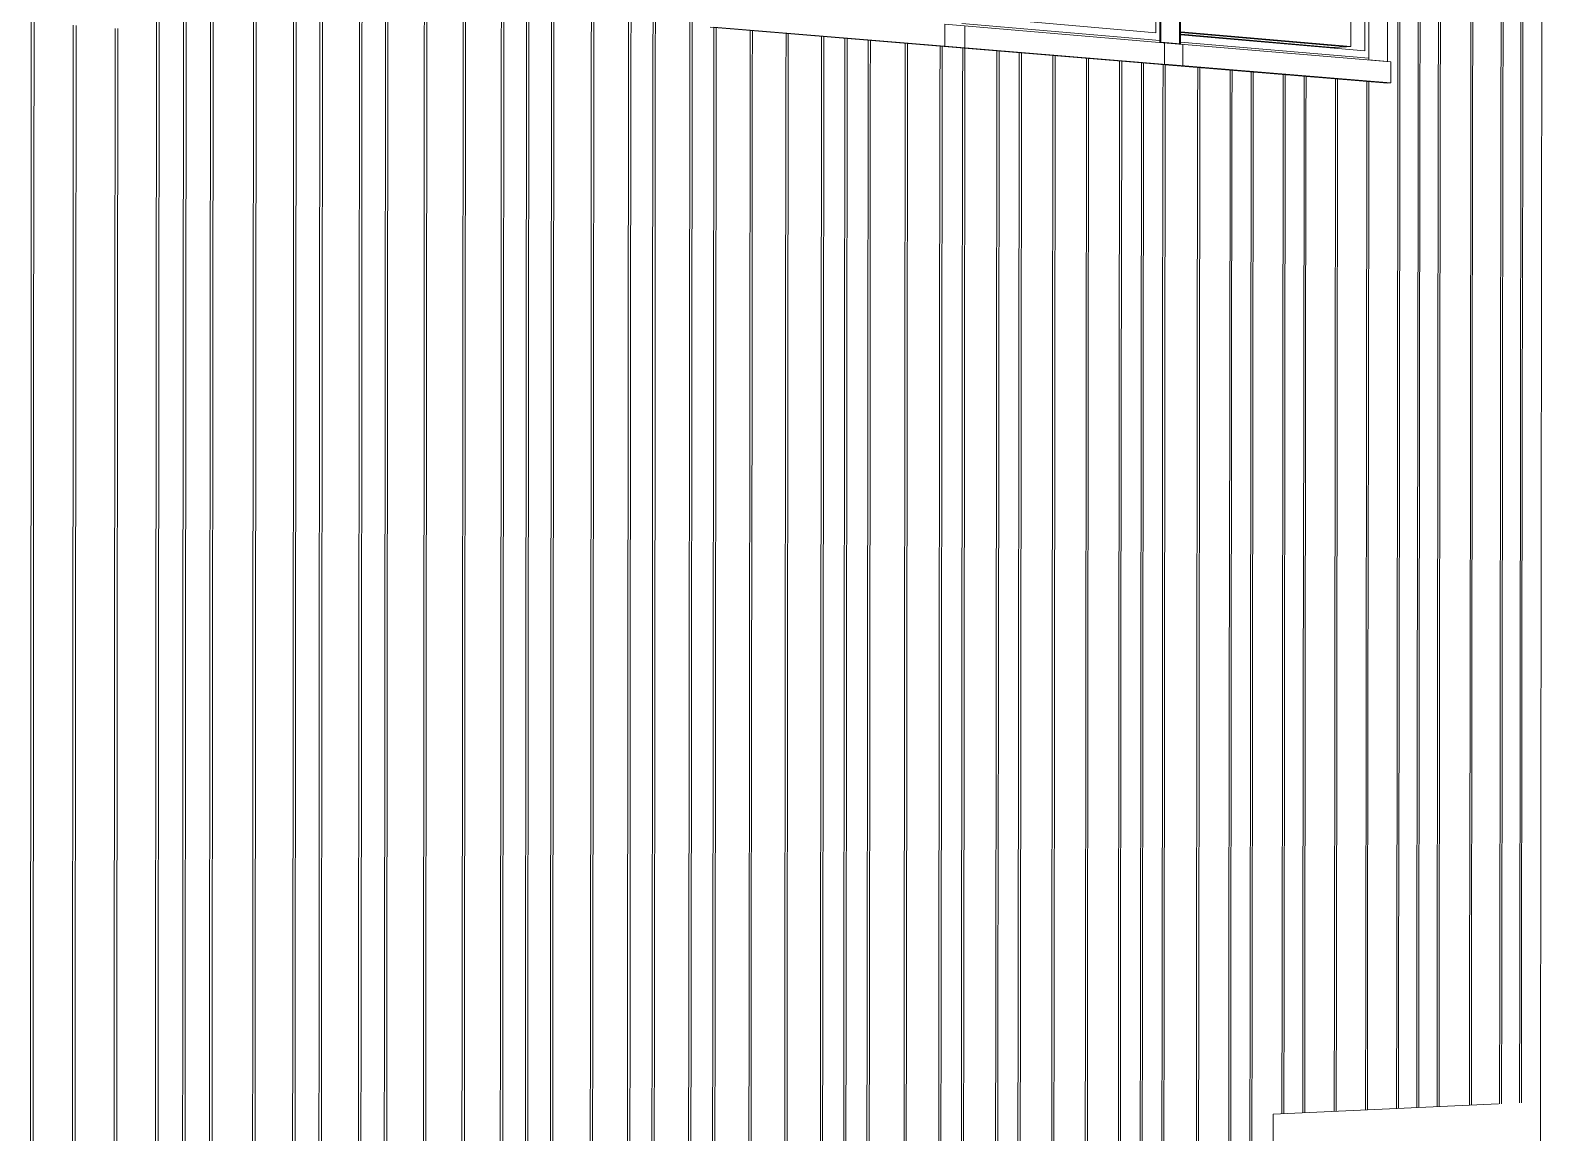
# Model space of a CAD drawing. Header units: inches. Extents: x 5690 to 5695, y -585 to 907.
# Drawn here: x 5692.073 to 5692.2043, y 126.5375 to 126.6331 of the extents above; entities that cross this region are included whole.
import ezdxf

# ---------------------------------------------------------------- set-up
doc = ezdxf.new("R2010")
doc.units = ezdxf.units.IN
doc.header["$MEASUREMENT"] = 0
for name, color, linetype, lineweight in [('A-GLAZ-2', 151, 'Continuous', 9), ('A-WALL', 113, 'Continuous', 13), ('A-WALL-PATT-1', 111, 'Continuous', 9), ('I-WALL', 2, 'Continuous', 13), ('I-WALL-1', 2, 'Continuous', 9)]:
    doc.layers.add(name, color=color, linetype=linetype, lineweight=lineweight)

# ---------------------------------------------------------------- blocks, each defined once
blk = doc.blocks.new('FP_65-3D View 1 Copy 1')
at = {"layer": 'A-WALL-PATT-1'}
for p, q in [((8147.96345, 126.63148), (8147.96348, 126.6595)), ((8147.96367, 126.63146), (8147.96369, 126.65948)), ((8147.96683, 126.63122), (8147.96686, 126.65912)), ((8147.96705, 126.6312), (8147.96708, 126.6591)), ((8147.97019, 126.63096), (8147.97021, 126.65874)), ((8147.9704, 126.63094), (8147.97043, 126.65872)), ((8147.97351, 126.6307), (8147.97354, 126.65837)), ((8147.97372, 126.63069), (8147.97375, 126.65835)), ((8147.97569, 126.63054), (8147.97572, 126.65812)), ((8147.9759, 126.63052), (8147.97593, 126.6581)), ((8147.97786, 126.63037), (8147.97788, 126.65788)), ((8147.97806, 126.63035), (8147.97809, 126.65786)), ((8147.98132, 126.6301), (8147.98135, 126.65749)), ((8147.98153, 126.63009), (8147.98156, 126.65747)), ((8147.98455, 126.62985), (8147.98458, 126.65713)), ((8147.98476, 126.62984), (8147.98479, 126.6571)), ((8147.98667, 126.62969), (8147.9867, 126.65689)), ((8147.98687, 126.62968), (8147.9869, 126.65686)), ((8147.98986, 126.62945), (8147.98988, 126.65653)), ((8147.99006, 126.62943), (8147.99009, 126.65651)), ((8148.05128, 126.62472), (8148.05131, 126.64961)), ((8148.05145, 126.6247), (8148.05148, 126.64959)), ((8148.05304, 126.62458), (8148.05307, 126.64941)), ((8148.05321, 126.62457), (8148.05324, 126.64939)), ((8148.0548, 126.62445), (8148.05483, 126.64921)), ((8148.05497, 126.62443), (8148.055, 126.64919)), ((8148.05761, 126.62423), (8148.05764, 126.6489)), ((8148.05778, 126.62422), (8148.05781, 126.64888)), ((8148.06023, 126.62403), (8148.06026, 126.6486)), ((8148.0604, 126.62402), (8148.06043, 126.64858)), ((8148.06195, 126.6239), (8148.06198, 126.64841)), ((8148.06212, 126.62388), (8148.06215, 126.64839)), ((8147.94359, 126.63301), (8147.94359, 126.63735)), ((8147.94382, 126.63299), (8147.94382, 126.63733)), ((8147.94594, 126.63283), (8147.94594, 126.63715)), ((8147.94617, 126.63281), (8147.94617, 126.63713)), ((8147.94827, 126.63265), (8147.94828, 126.63696)), ((8147.9485, 126.63263), (8147.9485, 126.63694)), ((8147.95201, 126.63236), (8147.95202, 126.63665)), ((8147.95224, 126.63234), (8147.95224, 126.63663)), ((8147.95549, 126.63209), (8147.9555, 126.63637)), ((8147.95571, 126.63207), (8147.95572, 126.63635)), ((8147.95777, 126.63192), (8147.95778, 126.63618)), ((8147.95799, 126.6319), (8147.958, 126.63616)), ((8147.9612, 126.63165), (8147.96121, 126.6359)), ((8147.96142, 126.63163), (8147.96143, 126.63588)), ((8147.93271, 126.60473), (8147.93273, 126.63384)), ((8147.93294, 126.60472), (8147.93297, 126.63382)), ((8147.93636, 126.60458), (8147.93638, 126.63356)), ((8147.93659, 126.60457), (8147.93662, 126.63354)), ((8147.93998, 126.60443), (8147.94, 126.63328)), ((8147.94021, 126.60442), (8147.94023, 126.63327)), ((8147.99194, 126.62929), (8147.99195, 126.63336)), ((8147.99214, 126.62927), (8147.99215, 126.63335)), ((8147.94357, 126.60428), (8147.94359, 126.63301)), ((8147.94359, 126.63301), (8147.94359, 126.63301)), ((8147.94379, 126.60427), (8147.94382, 126.63299)), ((8147.94382, 126.63299), (8147.94382, 126.63299)), ((8147.94592, 126.60418), (8147.94594, 126.63283)), ((8147.94594, 126.63283), (8147.94594, 126.63283)), ((8147.94614, 126.60417), (8147.94617, 126.63281)), ((8147.94617, 126.63281), (8147.94617, 126.63281)), ((8147.94825, 126.60409), (8147.94827, 126.63265)), ((8147.94827, 126.63265), (8147.94827, 126.63265)), ((8147.94847, 126.60408), (8147.9485, 126.63263)), ((8147.9485, 126.63263), (8147.9485, 126.63263)), ((8147.95199, 126.60393), (8147.95201, 126.63236)), ((8147.95201, 126.63236), (8147.95201, 126.63236)), ((8147.95221, 126.60392), (8147.95224, 126.63234)), ((8147.95224, 126.63234), (8147.95224, 126.63234)), ((8147.95547, 126.60379), (8147.95549, 126.63209)), ((8147.95549, 126.63209), (8147.95549, 126.63209)), ((8147.95569, 126.60378), (8147.95571, 126.63207)), ((8147.95571, 126.63207), (8147.95571, 126.63207)), ((8147.95775, 126.60369), (8147.95777, 126.63192)), ((8147.95777, 126.63192), (8147.95777, 126.63192)), ((8147.95797, 126.60369), (8147.95799, 126.6319)), ((8147.95799, 126.6319), (8147.95799, 126.6319)), ((8147.99509, 126.62904), (8147.99509, 126.63311)), ((8147.99528, 126.62903), (8147.99529, 126.63309)), ((8147.9982, 126.6288), (8147.99821, 126.63285)), ((8147.9984, 126.62879), (8147.9984, 126.63283)), ((8148.00129, 126.62857), (8148.0013, 126.63259)), ((8148.00149, 126.62855), (8148.00149, 126.63258)), ((8148.00332, 126.62841), (8148.00332, 126.63243)), ((8148.00351, 126.62839), (8148.00352, 126.63241)), ((8148.00533, 126.62825), (8148.00533, 126.63226)), ((8148.00552, 126.62824), (8148.00553, 126.63225)), ((8148.00856, 126.62801), (8148.00856, 126.632)), ((8148.00875, 126.62799), (8148.00875, 126.63198)), ((8147.96118, 126.60355), (8147.9612, 126.63165)), ((8147.9612, 126.63165), (8147.9612, 126.63165)), ((8147.9614, 126.60354), (8147.96142, 126.63163)), ((8147.96142, 126.63163), (8147.96142, 126.63163)), ((8147.96343, 126.60346), (8147.96345, 126.63148)), ((8147.96345, 126.63148), (8147.96345, 126.63148)), ((8147.96364, 126.60345), (8147.96367, 126.63146)), ((8147.96367, 126.63146), (8147.96367, 126.63146)), ((8147.96681, 126.60332), (8147.96683, 126.63122)), ((8147.96683, 126.63122), (8147.96683, 126.63122)), ((8147.96702, 126.60331), (8147.96705, 126.6312)), ((8147.96705, 126.6312), (8147.96705, 126.6312)), ((8147.97016, 126.60318), (8147.97019, 126.63096)), ((8147.97019, 126.63096), (8147.97019, 126.63096)), ((8147.97037, 126.60317), (8147.9704, 126.63094)), ((8147.9704, 126.63094), (8147.9704, 126.63094)), ((8147.97349, 126.60304), (8147.97351, 126.6307)), ((8147.97351, 126.6307), (8147.97351, 126.6307)), ((8147.9737, 126.60304), (8147.97372, 126.63069)), ((8147.97372, 126.63069), (8147.97372, 126.63069)), ((8148.01156, 126.62778), (8148.01157, 126.63175)), ((8148.01175, 126.62776), (8148.01176, 126.63173)), ((8148.01353, 126.62762), (8148.01354, 126.63159)), ((8148.01372, 126.62761), (8148.01373, 126.63157)), ((8148.0165, 126.6274), (8148.0165, 126.63134)), ((8148.01669, 126.62738), (8148.01669, 126.63133)), ((8148.01844, 126.62725), (8148.01844, 126.63118)), ((8148.01863, 126.62723), (8148.01863, 126.63117)), ((8148.02137, 126.62702), (8148.02137, 126.63094)), ((8148.02155, 126.62701), (8148.02156, 126.63093)), ((8148.02427, 126.6268), (8148.02427, 126.6307)), ((8148.02445, 126.62678), (8148.02446, 126.63069)), ((8147.97566, 126.60295), (8147.97569, 126.63054)), ((8147.97569, 126.63054), (8147.97569, 126.63054)), ((8147.97587, 126.60295), (8147.9759, 126.63052)), ((8147.9759, 126.63052), (8147.9759, 126.63052)), ((8147.97783, 126.60286), (8147.97786, 126.63037)), ((8147.97786, 126.63037), (8147.97786, 126.63037)), ((8147.97804, 126.60286), (8147.97806, 126.63035)), ((8147.97806, 126.63035), (8147.97806, 126.63035)), ((8147.9813, 126.60272), (8147.98132, 126.6301)), ((8147.98132, 126.6301), (8147.98132, 126.6301)), ((8147.9815, 126.60271), (8147.98153, 126.63009)), ((8147.98153, 126.63009), (8147.98153, 126.63009)), ((8147.98453, 126.60259), (8147.98455, 126.62985)), ((8147.98455, 126.62985), (8147.98455, 126.62985)), ((8147.98473, 126.60258), (8147.98476, 126.62984)), ((8147.98476, 126.62984), (8147.98476, 126.62984)), ((8147.98664, 126.6025), (8147.98667, 126.62969)), ((8147.98667, 126.62969), (8147.98667, 126.62969)), ((8147.98685, 126.60249), (8147.98687, 126.62968)), ((8147.98687, 126.62968), (8147.98687, 126.62968)), ((8147.98983, 126.60237), (8147.98986, 126.62945)), ((8147.98986, 126.62945), (8147.98986, 126.62945)), ((8147.99003, 126.60236), (8147.99006, 126.62943)), ((8147.99006, 126.62943), (8147.99006, 126.62943)), ((8147.99192, 126.60228), (8147.99194, 126.62929)), ((8147.99194, 126.62929), (8147.99194, 126.62929)), ((8147.99212, 126.60227), (8147.99214, 126.62927)), ((8147.99214, 126.62927), (8147.99214, 126.62927)), ((8148.02715, 126.62658), (8148.02715, 126.63046)), ((8148.02733, 126.62656), (8148.02734, 126.63045)), ((8148.02904, 126.62643), (8148.02904, 126.63031)), ((8148.02922, 126.62642), (8148.02922, 126.63029)), ((8148.03091, 126.62629), (8148.03092, 126.63015)), ((8148.0311, 126.62627), (8148.0311, 126.63014)), ((8148.03392, 126.62605), (8148.03393, 126.62991)), ((8148.0341, 126.62604), (8148.03411, 126.62989)), ((8148.03673, 126.62584), (8148.03673, 126.62968)), ((8148.0369, 126.62582), (8148.03691, 126.62966)), ((8148.03856, 126.6257), (8148.03857, 126.62952)), ((8148.03874, 126.62568), (8148.03875, 126.62951)), ((8148.04133, 126.62548), (8148.04134, 126.6293)), ((8148.04151, 126.62547), (8148.04151, 126.62928)), ((8147.99506, 126.60215), (8147.99509, 126.62904)), ((8147.99509, 126.62904), (8147.99509, 126.62904)), ((8147.99526, 126.60214), (8147.99528, 126.62903)), ((8147.99528, 126.62903), (8147.99528, 126.62903)), ((8147.99817, 126.60202), (8147.9982, 126.6288)), ((8147.9982, 126.6288), (8147.9982, 126.6288)), ((8147.99837, 126.60202), (8147.9984, 126.62879)), ((8147.9984, 126.62879), (8147.9984, 126.62879)), ((8148.00126, 126.6019), (8148.00129, 126.62857)), ((8148.00129, 126.62857), (8148.00129, 126.62857)), ((8148.00146, 126.60189), (8148.00149, 126.62855)), ((8148.00149, 126.62855), (8148.00149, 126.62855)), ((8148.00329, 126.60181), (8148.00332, 126.62841)), ((8148.00332, 126.62841), (8148.00332, 126.62841)), ((8148.00348, 126.6018), (8148.00351, 126.62839)), ((8148.00351, 126.62839), (8148.00351, 126.62839)), ((8148.0053, 126.60173), (8148.00533, 126.62825)), ((8148.00533, 126.62825), (8148.00533, 126.62825)), ((8148.0055, 126.60172), (8148.00552, 126.62824)), ((8148.00552, 126.62824), (8148.00552, 126.62824)), ((8148.00853, 126.6016), (8148.00856, 126.62801)), ((8148.00856, 126.62801), (8148.00856, 126.62801)), ((8148.00872, 126.60159), (8148.00875, 126.62799)), ((8148.00875, 126.62799), (8148.00875, 126.62799)), ((8148.04315, 126.62534), (8148.04315, 126.62915)), ((8148.04332, 126.62533), (8148.04333, 126.62913)), ((8148.04588, 126.62513), (8148.04588, 126.62892)), ((8148.04605, 126.62512), (8148.04606, 126.62891)), ((8148.04859, 126.62492), (8148.04859, 126.6287)), ((8148.04876, 126.62491), (8148.04877, 126.62868)), ((8148.01153, 126.60147), (8148.01156, 126.62778)), ((8148.01156, 126.62778), (8148.01156, 126.62778)), ((8148.01172, 126.60146), (8148.01175, 126.62776)), ((8148.01175, 126.62776), (8148.01175, 126.62776)), ((8148.0135, 126.60139), (8148.01353, 126.62762)), ((8148.01353, 126.62762), (8148.01353, 126.62762)), ((8148.01369, 126.60138), (8148.01372, 126.62761)), ((8148.01372, 126.62761), (8148.01372, 126.62761)), ((8148.01647, 126.60127), (8148.0165, 126.6274)), ((8148.0165, 126.6274), (8148.0165, 126.6274)), ((8148.01666, 126.60126), (8148.01669, 126.62738)), ((8148.01669, 126.62738), (8148.01669, 126.62738)), ((8148.01841, 126.60119), (8148.01844, 126.62725)), ((8148.01844, 126.62725), (8148.01844, 126.62725)), ((8148.0186, 126.60118), (8148.01863, 126.62723)), ((8148.01863, 126.62723), (8148.01863, 126.62723)), ((8148.02134, 126.60107), (8148.02137, 126.62702)), ((8148.02137, 126.62702), (8148.02137, 126.62702)), ((8148.02152, 126.60106), (8148.02155, 126.62701)), ((8148.02155, 126.62701), (8148.02155, 126.62701)), ((8148.02424, 126.60095), (8148.02427, 126.6268)), ((8148.02427, 126.6268), (8148.02427, 126.6268)), ((8148.02443, 126.60094), (8148.02445, 126.62678)), ((8148.02445, 126.62678), (8148.02445, 126.62678)), ((8148.02712, 126.60083), (8148.02715, 126.62658)), ((8148.02715, 126.62658), (8148.02715, 126.62658)), ((8148.0273, 126.60082), (8148.02733, 126.62656)), ((8148.02733, 126.62656), (8148.02733, 126.62656)), ((8148.02901, 126.60075), (8148.02904, 126.62643)), ((8148.02904, 126.62643), (8148.02904, 126.62643)), ((8148.02919, 126.60074), (8148.02922, 126.62642)), ((8148.02922, 126.62642), (8148.02922, 126.62642)), ((8148.03088, 126.60067), (8148.03091, 126.62629)), ((8148.03091, 126.62629), (8148.03091, 126.62629)), ((8148.03107, 126.60067), (8148.0311, 126.62627)), ((8148.0311, 126.62627), (8148.0311, 126.62627)), ((8148.03389, 126.60055), (8148.03392, 126.62605)), ((8148.03392, 126.62605), (8148.03392, 126.62605)), ((8148.03407, 126.60054), (8148.0341, 126.62604)), ((8148.0341, 126.62604), (8148.0341, 126.62604)), ((8148.0367, 126.60043), (8148.03673, 126.62584)), ((8148.03673, 126.62584), (8148.03673, 126.62584)), ((8148.03687, 126.60043), (8148.0369, 126.62582)), ((8148.0369, 126.62582), (8148.0369, 126.62582)), ((8148.03853, 126.60036), (8148.03856, 126.6257)), ((8148.03856, 126.6257), (8148.03856, 126.6257)), ((8148.03871, 126.60035), (8148.03874, 126.62568)), ((8148.03874, 126.62568), (8148.03874, 126.62568)), ((8148.0413, 126.60024), (8148.04133, 126.62548)), ((8148.04133, 126.62548), (8148.04133, 126.62548)), ((8148.04148, 126.60024), (8148.04151, 126.62547)), ((8148.04151, 126.62547), (8148.04151, 126.62547)), ((8148.04312, 126.60017), (8148.04315, 126.62534)), ((8148.04315, 126.62534), (8148.04315, 126.62534)), ((8148.04329, 126.60016), (8148.04332, 126.62533)), ((8148.04332, 126.62533), (8148.04332, 126.62533)), ((8148.04585, 126.60005), (8148.04588, 126.62513)), ((8148.04588, 126.62513), (8148.04588, 126.62513)), ((8148.04602, 126.60005), (8148.04605, 126.62512)), ((8148.04605, 126.62512), (8148.04605, 126.62512)), ((8148.04856, 126.59994), (8148.04859, 126.62492)), ((8148.04859, 126.62492), (8148.04859, 126.62492)), ((8148.04873, 126.59994), (8148.04876, 126.62491)), ((8148.04876, 126.62491), (8148.04876, 126.62491)), ((8148.05125, 126.59983), (8148.05128, 126.62472)), ((8148.05128, 126.62472), (8148.05128, 126.62472)), ((8148.05142, 126.59982), (8148.05145, 126.6247)), ((8148.05145, 126.6247), (8148.05145, 126.6247)), ((8148.05301, 126.59976), (8148.05304, 126.62458)), ((8148.05304, 126.62458), (8148.05304, 126.62458)), ((8148.05318, 126.59975), (8148.05321, 126.62457)), ((8148.05321, 126.62457), (8148.05321, 126.62457)), ((8148.05477, 126.59969), (8148.0548, 126.62445)), ((8148.0548, 126.62445), (8148.0548, 126.62445)), ((8148.05494, 126.59968), (8148.05497, 126.62443)), ((8148.05497, 126.62443), (8148.05497, 126.62443)), ((8148.05758, 126.59957), (8148.05761, 126.62423)), ((8148.05761, 126.62423), (8148.05761, 126.62423)), ((8148.05775, 126.59956), (8148.05778, 126.62422)), ((8148.05778, 126.62422), (8148.05778, 126.62422)), ((8148.0602, 126.59946), (8148.06023, 126.62403)), ((8148.06023, 126.62403), (8148.06023, 126.62403)), ((8148.06037, 126.59945), (8148.0604, 126.62402)), ((8148.0604, 126.62402), (8148.0604, 126.62402)), ((8148.06192, 126.59939), (8148.06195, 126.6239)), ((8148.06195, 126.6239), (8148.06195, 126.6239)), ((8148.06208, 126.59938), (8148.06212, 126.62388)), ((8148.06212, 126.62388), (8148.06212, 126.62388)), ((8147.93269, 126.57562), (8147.93271, 126.60473)), ((8147.93271, 126.60473), (8147.93271, 126.60473)), ((8147.93292, 126.57562), (8147.93294, 126.60472)), ((8147.93294, 126.60472), (8147.93294, 126.60472)), ((8147.93634, 126.5756), (8147.93636, 126.60458)), ((8147.93636, 126.60458), (8147.93636, 126.60458)), ((8147.93657, 126.5756), (8147.93659, 126.60457)), ((8147.93659, 126.60457), (8147.93659, 126.60457)), ((8147.93996, 126.57558), (8147.93998, 126.60443)), ((8147.93998, 126.60443), (8147.93998, 126.60443)), ((8147.94019, 126.57558), (8147.94021, 126.60442)), ((8147.94021, 126.60442), (8147.94021, 126.60442)), ((8147.94354, 126.57556), (8147.94357, 126.60428)), ((8147.94357, 126.60428), (8147.94357, 126.60428)), ((8147.94377, 126.57556), (8147.94379, 126.60427)), ((8147.94379, 126.60427), (8147.94379, 126.60427)), ((8147.94589, 126.57555), (8147.94592, 126.60418)), ((8147.94592, 126.60418), (8147.94592, 126.60418)), ((8147.94612, 126.57555), (8147.94614, 126.60417)), ((8147.94614, 126.60417), (8147.94614, 126.60417)), ((8147.94823, 126.57553), (8147.94825, 126.60409)), ((8147.94825, 126.60409), (8147.94825, 126.60409)), ((8147.94845, 126.57553), (8147.94847, 126.60408)), ((8147.94847, 126.60408), (8147.94847, 126.60408)), ((8147.95196, 126.57551), (8147.95199, 126.60393)), ((8147.95199, 126.60393), (8147.95199, 126.60393)), ((8147.95219, 126.57551), (8147.95221, 126.60392)), ((8147.95221, 126.60392), (8147.95221, 126.60392)), ((8147.95544, 126.57549), (8147.95547, 126.60379)), ((8147.95547, 126.60379), (8147.95547, 126.60379)), ((8147.95566, 126.57549), (8147.95569, 126.60378)), ((8147.95569, 126.60378), (8147.95569, 126.60378)), ((8147.95772, 126.57548), (8147.95775, 126.60369)), ((8147.95775, 126.60369), (8147.95775, 126.60369)), ((8147.95794, 126.57548), (8147.95797, 126.60369)), ((8147.95797, 126.60369), (8147.95797, 126.60369)), ((8147.96115, 126.57546), (8147.96118, 126.60355)), ((8147.96118, 126.60355), (8147.96118, 126.60355)), ((8147.96137, 126.57546), (8147.9614, 126.60354)), ((8147.9614, 126.60354), (8147.9614, 126.60354)), ((8147.9634, 126.57545), (8147.96343, 126.60346)), ((8147.96343, 126.60346), (8147.96343, 126.60346)), ((8147.96362, 126.57545), (8147.96364, 126.60345)), ((8147.96364, 126.60345), (8147.96364, 126.60345)), ((8147.96678, 126.57543), (8147.96681, 126.60332)), ((8147.96681, 126.60332), (8147.96681, 126.60332)), ((8147.967, 126.57543), (8147.96702, 126.60331)), ((8147.96702, 126.60331), (8147.96702, 126.60331)), ((8147.97014, 126.57541), (8147.97016, 126.60318)), ((8147.97016, 126.60318), (8147.97016, 126.60318)), ((8147.97035, 126.57541), (8147.97037, 126.60317)), ((8147.97037, 126.60317), (8147.97037, 126.60317)), ((8147.97346, 126.57539), (8147.97349, 126.60304)), ((8147.97349, 126.60304), (8147.97349, 126.60304)), ((8147.97367, 126.57539), (8147.9737, 126.60304)), ((8147.9737, 126.60304), (8147.9737, 126.60304)), ((8147.97564, 126.57538), (8147.97566, 126.60295)), ((8147.97566, 126.60295), (8147.97566, 126.60295)), ((8147.97585, 126.57538), (8147.97587, 126.60295)), ((8147.97587, 126.60295), (8147.97587, 126.60295)), ((8147.9778, 126.57537), (8147.97783, 126.60286)), ((8147.97783, 126.60286), (8147.97783, 126.60286)), ((8147.97801, 126.57536), (8147.97804, 126.60286)), ((8147.97804, 126.60286), (8147.97804, 126.60286)), ((8147.98127, 126.57535), (8147.9813, 126.60272)), ((8147.9813, 126.60272), (8147.9813, 126.60272)), ((8147.98148, 126.57534), (8147.9815, 126.60271)), ((8147.9815, 126.60271), (8147.9815, 126.60271)), ((8147.9845, 126.57533), (8147.98453, 126.60259)), ((8147.98453, 126.60259), (8147.98453, 126.60259)), ((8147.9847, 126.57533), (8147.98473, 126.60258)), ((8147.98473, 126.60258), (8147.98473, 126.60258)), ((8147.98662, 126.57532), (8147.98664, 126.6025)), ((8147.98664, 126.6025), (8147.98664, 126.6025)), ((8147.98682, 126.57531), (8147.98685, 126.60249)), ((8147.98685, 126.60249), (8147.98685, 126.60249)), ((8147.9898, 126.5753), (8147.98983, 126.60237)), ((8147.98983, 126.60237), (8147.98983, 126.60237)), ((8147.99, 126.5753), (8147.99003, 126.60236)), ((8147.99003, 126.60236), (8147.99003, 126.60236)), ((8147.99189, 126.57529), (8147.99192, 126.60228)), ((8147.99192, 126.60228), (8147.99192, 126.60228)), ((8147.99209, 126.57528), (8147.99212, 126.60227)), ((8147.99212, 126.60227), (8147.99212, 126.60227)), ((8147.99503, 126.57527), (8147.99506, 126.60215)), ((8147.99506, 126.60215), (8147.99506, 126.60215)), ((8147.99523, 126.57527), (8147.99526, 126.60214)), ((8147.99526, 126.60214), (8147.99526, 126.60214)), ((8147.99815, 126.57525), (8147.99817, 126.60202)), ((8147.99817, 126.60202), (8147.99817, 126.60202)), ((8147.99834, 126.57525), (8147.99837, 126.60202)), ((8147.99837, 126.60202), (8147.99837, 126.60202)), ((8148.00124, 126.57523), (8148.00126, 126.6019)), ((8148.00126, 126.6019), (8148.00126, 126.6019)), ((8148.00143, 126.57523), (8148.00146, 126.60189)), ((8148.00146, 126.60189), (8148.00146, 126.60189)), ((8148.00326, 126.57522), (8148.00329, 126.60181)), ((8148.00329, 126.60181), (8148.00329, 126.60181)), ((8148.00346, 126.57522), (8148.00348, 126.6018)), ((8148.00348, 126.6018), (8148.00348, 126.6018)), ((8148.00527, 126.57521), (8148.0053, 126.60173)), ((8148.0053, 126.60173), (8148.0053, 126.60173)), ((8148.00547, 126.57521), (8148.0055, 126.60172)), ((8148.0055, 126.60172), (8148.0055, 126.60172)), ((8148.0085, 126.57519), (8148.00853, 126.6016)), ((8148.00853, 126.6016), (8148.00853, 126.6016)), ((8148.00869, 126.57519), (8148.00872, 126.60159)), ((8148.00872, 126.60159), (8148.00872, 126.60159)), ((8148.0115, 126.57517), (8148.01153, 126.60147)), ((8148.01153, 126.60147), (8148.01153, 126.60147)), ((8148.01169, 126.57517), (8148.01172, 126.60146)), ((8148.01172, 126.60146), (8148.01172, 126.60146)), ((8148.01347, 126.57516), (8148.0135, 126.60139)), ((8148.0135, 126.60139), (8148.0135, 126.60139)), ((8148.01366, 126.57516), (8148.01369, 126.60138)), ((8148.01369, 126.60138), (8148.01369, 126.60138)), ((8148.01644, 126.57515), (8148.01647, 126.60127)), ((8148.01647, 126.60127), (8148.01647, 126.60127)), ((8148.01663, 126.57515), (8148.01666, 126.60126)), ((8148.01666, 126.60126), (8148.01666, 126.60126)), ((8148.01838, 126.57514), (8148.01841, 126.60119)), ((8148.01841, 126.60119), (8148.01841, 126.60119)), ((8148.01857, 126.57513), (8148.0186, 126.60118)), ((8148.0186, 126.60118), (8148.0186, 126.60118)), ((8148.02131, 126.57512), (8148.02134, 126.60107)), ((8148.02134, 126.60107), (8148.02134, 126.60107)), ((8148.02149, 126.57512), (8148.02152, 126.60106)), ((8148.02152, 126.60106), (8148.02152, 126.60106)), ((8148.02421, 126.5751), (8148.02424, 126.60095)), ((8148.02424, 126.60095), (8148.02424, 126.60095)), ((8148.0244, 126.5751), (8148.02443, 126.60094)), ((8148.02443, 126.60094), (8148.02443, 126.60094)), ((8148.02709, 126.57509), (8148.02712, 126.60083)), ((8148.02712, 126.60083), (8148.02712, 126.60083)), ((8148.02727, 126.57509), (8148.0273, 126.60082)), ((8148.0273, 126.60082), (8148.0273, 126.60082)), ((8148.02898, 126.57508), (8148.02901, 126.60075)), ((8148.02901, 126.60075), (8148.02901, 126.60075)), ((8148.02916, 126.57507), (8148.02919, 126.60074)), ((8148.02919, 126.60074), (8148.02919, 126.60074)), ((8148.03086, 126.57506), (8148.03088, 126.60067)), ((8148.03088, 126.60067), (8148.03088, 126.60067)), ((8148.03104, 126.57506), (8148.03107, 126.60067)), ((8148.03107, 126.60067), (8148.03107, 126.60067)), ((8148.03386, 126.57505), (8148.03389, 126.60055)), ((8148.03389, 126.60055), (8148.03389, 126.60055)), ((8148.03404, 126.57505), (8148.03407, 126.60054)), ((8148.03407, 126.60054), (8148.03407, 126.60054)), ((8148.03667, 126.57503), (8148.0367, 126.60043)), ((8148.0367, 126.60043), (8148.0367, 126.60043)), ((8148.03684, 126.57503), (8148.03687, 126.60043)), ((8148.03687, 126.60043), (8148.03687, 126.60043)), ((8148.0385, 126.57502), (8148.03853, 126.60036)), ((8148.03853, 126.60036), (8148.03853, 126.60036)), ((8148.03868, 126.57502), (8148.03871, 126.60035)), ((8148.03871, 126.60035), (8148.03871, 126.60035)), ((8148.04127, 126.57501), (8148.0413, 126.60024)), ((8148.0413, 126.60024), (8148.0413, 126.60024)), ((8148.04145, 126.575), (8148.04148, 126.60024)), ((8148.04148, 126.60024), (8148.04148, 126.60024)), ((8148.04308, 126.575), (8148.04312, 126.60017)), ((8148.04312, 126.60017), (8148.04312, 126.60017)), ((8148.04326, 126.57499), (8148.04329, 126.60016)), ((8148.04329, 126.60016), (8148.04329, 126.60016)), ((8148.04582, 126.57498), (8148.04585, 126.60005)), ((8148.04585, 126.60005), (8148.04585, 126.60005)), ((8148.04599, 126.57498), (8148.04602, 126.60005)), ((8148.04602, 126.60005), (8148.04602, 126.60005)), ((8148.04853, 126.57496), (8148.04856, 126.59994)), ((8148.04856, 126.59994), (8148.04856, 126.59994)), ((8148.0487, 126.57496), (8148.04873, 126.59994)), ((8148.04873, 126.59994), (8148.04873, 126.59994)), ((8148.05122, 126.57495), (8148.05125, 126.59983)), ((8148.05125, 126.59983), (8148.05125, 126.59983)), ((8148.05139, 126.57495), (8148.05142, 126.59982)), ((8148.05142, 126.59982), (8148.05142, 126.59982)), ((8148.05298, 126.57494), (8148.05301, 126.59976)), ((8148.05301, 126.59976), (8148.05301, 126.59976)), ((8148.05315, 126.57494), (8148.05318, 126.59975)), ((8148.05318, 126.59975), (8148.05318, 126.59975)), ((8148.05474, 126.57493), (8148.05477, 126.59969)), ((8148.05477, 126.59969), (8148.05477, 126.59969)), ((8148.05491, 126.57493), (8148.05494, 126.59968)), ((8148.05494, 126.59968), (8148.05494, 126.59968)), ((8148.05755, 126.57491), (8148.05758, 126.59957)), ((8148.05758, 126.59957), (8148.05758, 126.59957)), ((8148.05771, 126.57491), (8148.05775, 126.59956)), ((8148.05775, 126.59956), (8148.05775, 126.59956)), ((8148.06017, 126.5749), (8148.0602, 126.59946)), ((8148.0602, 126.59946), (8148.0602, 126.59946)), ((8148.06034, 126.5749), (8148.06037, 126.59945)), ((8148.06037, 126.59945), (8148.06037, 126.59945)), ((8148.06189, 126.57489), (8148.06192, 126.59939)), ((8148.06192, 126.59939), (8148.06192, 126.59939)), ((8148.06205, 126.57489), (8148.06208, 126.59938)), ((8148.06208, 126.59938), (8148.06208, 126.59938)), ((8147.93266, 126.54652), (8147.93269, 126.57562)), ((8147.93269, 126.57562), (8147.93269, 126.57562)), ((8147.9329, 126.54653), (8147.93292, 126.57562)), ((8147.93292, 126.57562), (8147.93292, 126.57562)), ((8147.93631, 126.54663), (8147.93634, 126.5756)), ((8147.93634, 126.5756), (8147.93634, 126.5756)), ((8147.93655, 126.54664), (8147.93657, 126.5756)), ((8147.93657, 126.5756), (8147.93657, 126.5756)), ((8147.93993, 126.54674), (8147.93996, 126.57558)), ((8147.93996, 126.57558), (8147.93996, 126.57558)), ((8147.94016, 126.54674), (8147.94019, 126.57558)), ((8147.94019, 126.57558), (8147.94019, 126.57558)), ((8147.94352, 126.54685), (8147.94354, 126.57556)), ((8147.94354, 126.57556), (8147.94354, 126.57556)), ((8147.94375, 126.54685), (8147.94377, 126.57556)), ((8147.94377, 126.57556), (8147.94377, 126.57556)), ((8147.94587, 126.54692), (8147.94589, 126.57555)), ((8147.94589, 126.57555), (8147.94589, 126.57555)), ((8147.94609, 126.54692), (8147.94612, 126.57555)), ((8147.94612, 126.57555), (8147.94612, 126.57555)), ((8147.9482, 126.54699), (8147.94823, 126.57553)), ((8147.94823, 126.57553), (8147.94823, 126.57553)), ((8147.94843, 126.54699), (8147.94845, 126.57553)), ((8147.94845, 126.57553), (8147.94845, 126.57553)), ((8147.95194, 126.5471), (8147.95196, 126.57551)), ((8147.95196, 126.57551), (8147.95196, 126.57551)), ((8147.95216, 126.5471), (8147.95219, 126.57551)), ((8147.95219, 126.57551), (8147.95219, 126.57551)), ((8147.95542, 126.5472), (8147.95544, 126.57549)), ((8147.95544, 126.57549), (8147.95544, 126.57549)), ((8147.95564, 126.54721), (8147.95566, 126.57549)), ((8147.95566, 126.57549), (8147.95566, 126.57549)), ((8147.9577, 126.54727), (8147.95772, 126.57548)), ((8147.95772, 126.57548), (8147.95772, 126.57548)), ((8147.95792, 126.54728), (8147.95794, 126.57548)), ((8147.95794, 126.57548), (8147.95794, 126.57548)), ((8147.96113, 126.54737), (8147.96115, 126.57546)), ((8147.96115, 126.57546), (8147.96115, 126.57546)), ((8147.96135, 126.54738), (8147.96137, 126.57546)), ((8147.96137, 126.57546), (8147.96137, 126.57546)), ((8147.96337, 126.54744), (8147.9634, 126.57545)), ((8147.9634, 126.57545), (8147.9634, 126.57545)), ((8147.96359, 126.54745), (8147.96362, 126.57545)), ((8147.96362, 126.57545), (8147.96362, 126.57545)), ((8147.96676, 126.54754), (8147.96678, 126.57543)), ((8147.96678, 126.57543), (8147.96678, 126.57543)), ((8147.96697, 126.54755), (8147.967, 126.57543)), ((8147.967, 126.57543), (8147.967, 126.57543)), ((8147.97011, 126.54764), (8147.97014, 126.57541)), ((8147.97014, 126.57541), (8147.97014, 126.57541)), ((8147.97032, 126.54765), (8147.97035, 126.57541)), ((8147.97035, 126.57541), (8147.97035, 126.57541)), ((8147.97343, 126.54774), (8147.97346, 126.57539)), ((8147.97346, 126.57539), (8147.97346, 126.57539)), ((8147.97364, 126.54775), (8147.97367, 126.57539)), ((8147.97367, 126.57539), (8147.97367, 126.57539)), ((8147.97561, 126.54781), (8147.97564, 126.57538)), ((8147.97564, 126.57538), (8147.97564, 126.57538)), ((8147.97582, 126.54781), (8147.97585, 126.57538)), ((8147.97585, 126.57538), (8147.97585, 126.57538)), ((8147.97778, 126.54787), (8147.9778, 126.57537)), ((8147.9778, 126.57537), (8147.9778, 126.57537)), ((8147.97798, 126.54788), (8147.97801, 126.57536)), ((8147.97801, 126.57536), (8147.97801, 126.57536)), ((8147.98124, 126.54798), (8147.98127, 126.57535)), ((8147.98127, 126.57535), (8147.98127, 126.57535)), ((8147.98145, 126.54798), (8147.98148, 126.57534)), ((8147.98148, 126.57534), (8147.98148, 126.57534)), ((8147.98447, 126.54807), (8147.9845, 126.57533)), ((8147.9845, 126.57533), (8147.9845, 126.57533)), ((8147.98468, 126.54808), (8147.9847, 126.57533)), ((8147.9847, 126.57533), (8147.9847, 126.57533)), ((8147.98659, 126.54814), (8147.98662, 126.57532)), ((8147.98662, 126.57532), (8147.98662, 126.57532)), ((8147.98679, 126.54814), (8147.98682, 126.57531)), ((8147.98682, 126.57531), (8147.98682, 126.57531)), ((8147.98977, 126.54823), (8147.9898, 126.5753)), ((8147.9898, 126.5753), (8147.9898, 126.5753)), ((8147.98998, 126.54824), (8147.99, 126.5753)), ((8147.99, 126.5753), (8147.99, 126.5753)), ((8147.99186, 126.54829), (8147.99189, 126.57529)), ((8147.99189, 126.57529), (8147.99189, 126.57529)), ((8147.99206, 126.5483), (8147.99209, 126.57528)), ((8147.99209, 126.57528), (8147.99209, 126.57528)), ((8147.995, 126.54839), (8147.99503, 126.57527)), ((8147.99503, 126.57527), (8147.99503, 126.57527)), ((8147.9952, 126.54839), (8147.99523, 126.57527)), ((8147.99523, 126.57527), (8147.99523, 126.57527)), ((8147.99812, 126.54848), (8147.99815, 126.57525)), ((8147.99815, 126.57525), (8147.99815, 126.57525)), ((8147.99832, 126.54849), (8147.99834, 126.57525)), ((8147.99834, 126.57525), (8147.99834, 126.57525)), ((8148.00121, 126.54857), (8148.00124, 126.57523)), ((8148.00124, 126.57523), (8148.00124, 126.57523)), ((8148.0014, 126.54858), (8148.00143, 126.57523)), ((8148.00143, 126.57523), (8148.00143, 126.57523)), ((8148.00323, 126.54863), (8148.00326, 126.57522)), ((8148.00326, 126.57522), (8148.00326, 126.57522)), ((8148.00343, 126.54864), (8148.00346, 126.57522)), ((8148.00346, 126.57522), (8148.00346, 126.57522)), ((8148.00524, 126.5487), (8148.00527, 126.57521)), ((8148.00527, 126.57521), (8148.00527, 126.57521)), ((8148.00544, 126.5487), (8148.00547, 126.57521)), ((8148.00547, 126.57521), (8148.00547, 126.57521)), ((8148.00847, 126.54879), (8148.0085, 126.57519)), ((8148.0085, 126.57519), (8148.0085, 126.57519)), ((8148.00866, 126.5488), (8148.00869, 126.57519)), ((8148.00869, 126.57519), (8148.00869, 126.57519)), ((8148.01148, 126.54888), (8148.0115, 126.57517)), ((8148.0115, 126.57517), (8148.0115, 126.57517)), ((8148.01167, 126.54889), (8148.01169, 126.57517)), ((8148.01169, 126.57517), (8148.01169, 126.57517)), ((8148.01344, 126.54894), (8148.01347, 126.57516)), ((8148.01347, 126.57516), (8148.01347, 126.57516)), ((8148.01363, 126.54895), (8148.01366, 126.57516)), ((8148.01366, 126.57516), (8148.01366, 126.57516)), ((8148.01641, 126.54903), (8148.01644, 126.57515)), ((8148.01644, 126.57515), (8148.01644, 126.57515)), ((8148.0166, 126.54904), (8148.01663, 126.57515)), ((8148.01663, 126.57515), (8148.01663, 126.57515)), ((8148.01835, 126.54909), (8148.01838, 126.57514)), ((8148.01838, 126.57514), (8148.01838, 126.57514)), ((8148.01854, 126.54909), (8148.01857, 126.57513)), ((8148.01857, 126.57513), (8148.01857, 126.57513)), ((8148.02128, 126.54918), (8148.02131, 126.57512)), ((8148.02131, 126.57512), (8148.02131, 126.57512)), ((8148.02146, 126.54918), (8148.02149, 126.57512)), ((8148.02149, 126.57512), (8148.02149, 126.57512)), ((8148.02418, 126.54926), (8148.02421, 126.5751)), ((8148.02421, 126.5751), (8148.02421, 126.5751)), ((8148.02437, 126.54927), (8148.0244, 126.5751)), ((8148.0244, 126.5751), (8148.0244, 126.5751)), ((8148.02706, 126.54935), (8148.02709, 126.57509)), ((8148.02709, 126.57509), (8148.02709, 126.57509)), ((8148.02724, 126.54935), (8148.02727, 126.57509)), ((8148.02727, 126.57509), (8148.02727, 126.57509)), ((8148.02895, 126.54941), (8148.02898, 126.57508)), ((8148.02898, 126.57508), (8148.02898, 126.57508)), ((8148.02913, 126.54941), (8148.02916, 126.57507)), ((8148.02916, 126.57507), (8148.02916, 126.57507)), ((8148.03083, 126.54946), (8148.03086, 126.57506)), ((8148.03086, 126.57506), (8148.03086, 126.57506)), ((8148.03101, 126.54947), (8148.03104, 126.57506)), ((8148.03104, 126.57506), (8148.03104, 126.57506)), ((8148.03383, 126.54955), (8148.03386, 126.57505)), ((8148.03386, 126.57505), (8148.03386, 126.57505)), ((8148.03401, 126.54956), (8148.03404, 126.57505)), ((8148.03404, 126.57505), (8148.03404, 126.57505)), ((8148.03664, 126.54964), (8148.03667, 126.57503)), ((8148.03667, 126.57503), (8148.03667, 126.57503)), ((8148.03681, 126.54964), (8148.03684, 126.57503)), ((8148.03684, 126.57503), (8148.03684, 126.57503)), ((8148.03847, 126.54969), (8148.0385, 126.57502)), ((8148.0385, 126.57502), (8148.0385, 126.57502)), ((8148.03865, 126.5497), (8148.03868, 126.57502)), ((8148.03868, 126.57502), (8148.03868, 126.57502)), ((8148.04124, 126.54977), (8148.04127, 126.57501)), ((8148.04127, 126.57501), (8148.04127, 126.57501)), ((8148.04142, 126.54978), (8148.04145, 126.575)), ((8148.04145, 126.575), (8148.04145, 126.575)), ((8148.04305, 126.54983), (8148.04308, 126.575)), ((8148.04308, 126.575), (8148.04308, 126.575)), ((8148.04323, 126.54983), (8148.04326, 126.57499)), ((8148.04326, 126.57499), (8148.04326, 126.57499)), ((8148.04579, 126.54991), (8148.04582, 126.57498)), ((8148.04582, 126.57498), (8148.04582, 126.57498)), ((8148.04596, 126.54992), (8148.04599, 126.57498)), ((8148.04599, 126.57498), (8148.04599, 126.57498)), ((8148.0485, 126.54999), (8148.04853, 126.57496)), ((8148.04853, 126.57496), (8148.04853, 126.57496)), ((8148.04867, 126.55), (8148.0487, 126.57496)), ((8148.0487, 126.57496), (8148.0487, 126.57496)), ((8148.05119, 126.55007), (8148.05122, 126.57495)), ((8148.05122, 126.57495), (8148.05122, 126.57495)), ((8148.05136, 126.55008), (8148.05139, 126.57495)), ((8148.05139, 126.57495), (8148.05139, 126.57495)), ((8148.05295, 126.55012), (8148.05298, 126.57494)), ((8148.05298, 126.57494), (8148.05298, 126.57494)), ((8148.05312, 126.55013), (8148.05315, 126.57494)), ((8148.05315, 126.57494), (8148.05315, 126.57494)), ((8148.05471, 126.55018), (8148.05474, 126.57493)), ((8148.05474, 126.57493), (8148.05474, 126.57493)), ((8148.05487, 126.55018), (8148.05491, 126.57493)), ((8148.05491, 126.57493), (8148.05491, 126.57493)), ((8148.05752, 126.55026), (8148.05755, 126.57491)), ((8148.05755, 126.57491), (8148.05755, 126.57491)), ((8148.05768, 126.55027), (8148.05771, 126.57491)), ((8148.05771, 126.57491), (8148.05771, 126.57491)), ((8148.06014, 126.55034), (8148.06017, 126.5749)), ((8148.06017, 126.5749), (8148.06017, 126.5749)), ((8148.0603, 126.55034), (8148.06034, 126.5749)), ((8148.06034, 126.5749), (8148.06034, 126.5749)), ((8148.06186, 126.55039), (8148.06189, 126.57489)), ((8148.06189, 126.57489), (8148.06189, 126.57489)), ((8148.06202, 126.5504), (8148.06205, 126.57489)), ((8148.06205, 126.57489), (8148.06205, 126.57489)), ((8148.02415, 126.52343), (8148.02418, 126.54926)), ((8148.02418, 126.54926), (8148.02418, 126.54926)), ((8148.02434, 126.52344), (8148.02437, 126.54927)), ((8148.02437, 126.54927), (8148.02437, 126.54927)), ((8148.02703, 126.52362), (8148.02706, 126.54935)), ((8148.02706, 126.54935), (8148.02706, 126.54935)), ((8148.02721, 126.52363), (8148.02724, 126.54935)), ((8148.02724, 126.54935), (8148.02724, 126.54935)), ((8148.02892, 126.52374), (8148.02895, 126.54941)), ((8148.02895, 126.54941), (8148.02895, 126.54941)), ((8148.0291, 126.52375), (8148.02913, 126.54941)), ((8148.02913, 126.54941), (8148.02913, 126.54941)), ((8148.0308, 126.52386), (8148.03083, 126.54946)), ((8148.03083, 126.54946), (8148.03083, 126.54946)), ((8148.03098, 126.52388), (8148.03101, 126.54947)), ((8148.03101, 126.54947), (8148.03101, 126.54947)), ((8148.0338, 126.52406), (8148.03383, 126.54955)), ((8148.03383, 126.54955), (8148.03383, 126.54955)), ((8148.03398, 126.52407), (8148.03401, 126.54956)), ((8148.03401, 126.54956), (8148.03401, 126.54956)), ((8148.03661, 126.52424), (8148.03664, 126.54964)), ((8148.03664, 126.54964), (8148.03664, 126.54964)), ((8148.03678, 126.52426), (8148.03681, 126.54964)), ((8148.03681, 126.54964), (8148.03681, 126.54964)), ((8148.03844, 126.52436), (8148.03847, 126.54969)), ((8148.03847, 126.54969), (8148.03847, 126.54969)), ((8148.03862, 126.52438), (8148.03865, 126.5497)), ((8148.03865, 126.5497), (8148.03865, 126.5497)), ((8148.04123, 126.5392), (8148.04124, 126.54977)), ((8148.04124, 126.54977), (8148.04124, 126.54977)), ((8148.0414, 126.5392), (8148.04142, 126.54978)), ((8148.04142, 126.54978), (8148.04142, 126.54978)), ((8148.04304, 126.53928), (8148.04305, 126.54983)), ((8148.04305, 126.54983), (8148.04305, 126.54983)), ((8148.04322, 126.53929), (8148.04323, 126.54983)), ((8148.04323, 126.54983), (8148.04323, 126.54983)), ((8148.04577, 126.5394), (8148.04579, 126.54991)), ((8148.04579, 126.54991), (8148.04579, 126.54991)), ((8148.04595, 126.53941), (8148.04596, 126.54992)), ((8148.04596, 126.54992), (8148.04596, 126.54992)), ((8148.04848, 126.53952), (8148.0485, 126.54999)), ((8148.0485, 126.54999), (8148.0485, 126.54999)), ((8148.04866, 126.53953), (8148.04867, 126.55)), ((8148.04867, 126.55), (8148.04867, 126.55)), ((8148.05117, 126.53964), (8148.05119, 126.55007)), ((8148.05119, 126.55007), (8148.05119, 126.55007)), ((8148.05135, 126.53965), (8148.05136, 126.55008)), ((8148.05136, 126.55008), (8148.05136, 126.55008)), ((8148.05294, 126.53972), (8148.05295, 126.55012)), ((8148.05295, 126.55012), (8148.05295, 126.55012)), ((8148.05311, 126.53973), (8148.05312, 126.55013)), ((8148.05312, 126.55013), (8148.05312, 126.55013)), ((8148.05469, 126.5398), (8148.05471, 126.55018)), ((8148.05471, 126.55018), (8148.05471, 126.55018)), ((8148.05486, 126.53981), (8148.05487, 126.55018)), ((8148.05487, 126.55018), (8148.05487, 126.55018)), ((8148.0575, 126.53993), (8148.05752, 126.55026)), ((8148.05752, 126.55026), (8148.05752, 126.55026)), ((8148.05767, 126.53993), (8148.05768, 126.55027)), ((8148.05768, 126.55027), (8148.05768, 126.55027)), ((8148.06012, 126.54004), (8148.06014, 126.55034)), ((8148.06014, 126.55034), (8148.06014, 126.55034)), ((8148.06029, 126.54005), (8148.0603, 126.55034)), ((8148.0603, 126.55034), (8148.0603, 126.55034)), ((8148.06184, 126.54012), (8148.06186, 126.55039)), ((8148.06186, 126.55039), (8148.06186, 126.55039)), ((8148.06201, 126.54013), (8148.06202, 126.5504)), ((8148.06202, 126.5504), (8148.06202, 126.5504)), ((8147.97796, 126.5204), (8147.97798, 126.54788)), ((8147.97798, 126.54788), (8147.97798, 126.54788)), ((8147.98122, 126.52061), (8147.98124, 126.54798)), ((8147.98124, 126.54798), (8147.98124, 126.54798)), ((8147.98142, 126.52062), (8147.98145, 126.54798)), ((8147.98145, 126.54798), (8147.98145, 126.54798)), ((8147.98445, 126.52082), (8147.98447, 126.54807)), ((8147.98447, 126.54807), (8147.98447, 126.54807)), ((8147.98465, 126.52084), (8147.98468, 126.54808)), ((8147.98468, 126.54808), (8147.98468, 126.54808)), ((8147.98656, 126.52096), (8147.98659, 126.54814)), ((8147.98659, 126.54814), (8147.98659, 126.54814)), ((8147.98676, 126.52098), (8147.98679, 126.54814)), ((8147.98679, 126.54814), (8147.98679, 126.54814)), ((8147.98975, 126.52117), (8147.98977, 126.54823)), ((8147.98977, 126.54823), (8147.98977, 126.54823)), ((8147.98995, 126.52118), (8147.98998, 126.54824)), ((8147.98998, 126.54824), (8147.98998, 126.54824)), ((8147.99183, 126.52131), (8147.99186, 126.54829)), ((8147.99186, 126.54829), (8147.99186, 126.54829)), ((8147.99203, 126.52132), (8147.99206, 126.5483)), ((8147.99206, 126.5483), (8147.99206, 126.5483)), ((8147.99497, 126.52151), (8147.995, 126.54839)), ((8147.995, 126.54839), (8147.995, 126.54839)), ((8147.99517, 126.52153), (8147.9952, 126.54839)), ((8147.9952, 126.54839), (8147.9952, 126.54839)), ((8147.99809, 126.52172), (8147.99812, 126.54848)), ((8147.99812, 126.54848), (8147.99812, 126.54848)), ((8147.99829, 126.52173), (8147.99832, 126.54849)), ((8147.99832, 126.54849), (8147.99832, 126.54849)), ((8148.00118, 126.52192), (8148.00121, 126.54857)), ((8148.00121, 126.54857), (8148.00121, 126.54857)), ((8148.00138, 126.52193), (8148.0014, 126.54858)), ((8148.0014, 126.54858), (8148.0014, 126.54858)), ((8148.0032, 126.52205), (8148.00323, 126.54863)), ((8148.00323, 126.54863), (8148.00323, 126.54863)), ((8148.0034, 126.52207), (8148.00343, 126.54864)), ((8148.00343, 126.54864), (8148.00343, 126.54864)), ((8148.00522, 126.52219), (8148.00524, 126.5487)), ((8148.00524, 126.5487), (8148.00524, 126.5487)), ((8148.00541, 126.5222), (8148.00544, 126.5487)), ((8148.00544, 126.5487), (8148.00544, 126.5487)), ((8148.00844, 126.5224), (8148.00847, 126.54879)), ((8148.00847, 126.54879), (8148.00847, 126.54879)), ((8148.00863, 126.52241), (8148.00866, 126.5488)), ((8148.00866, 126.5488), (8148.00866, 126.5488)), ((8148.01145, 126.52259), (8148.01148, 126.54888)), ((8148.01148, 126.54888), (8148.01148, 126.54888)), ((8148.01164, 126.52261), (8148.01167, 126.54889)), ((8148.01167, 126.54889), (8148.01167, 126.54889)), ((8148.01342, 126.52272), (8148.01344, 126.54894)), ((8148.01344, 126.54894), (8148.01344, 126.54894)), ((8148.01361, 126.52274), (8148.01363, 126.54895)), ((8148.01363, 126.54895), (8148.01363, 126.54895)), ((8148.01638, 126.52292), (8148.01641, 126.54903)), ((8148.01641, 126.54903), (8148.01641, 126.54903)), ((8148.01657, 126.52293), (8148.0166, 126.54904)), ((8148.0166, 126.54904), (8148.0166, 126.54904)), ((8148.01832, 126.52305), (8148.01835, 126.54909)), ((8148.01835, 126.54909), (8148.01835, 126.54909)), ((8148.01851, 126.52306), (8148.01854, 126.54909)), ((8148.01854, 126.54909), (8148.01854, 126.54909)), ((8148.02125, 126.52324), (8148.02128, 126.54918)), ((8148.02128, 126.54918), (8148.02128, 126.54918)), ((8148.02144, 126.52325), (8148.02146, 126.54918)), ((8148.02146, 126.54918), (8148.02146, 126.54918)), ((8147.93629, 126.51766), (8147.93631, 126.54663)), ((8147.93631, 126.54663), (8147.93631, 126.54663)), ((8147.93652, 126.51768), (8147.93655, 126.54664)), ((8147.93655, 126.54664), (8147.93655, 126.54664)), ((8147.93991, 126.5179), (8147.93993, 126.54674)), ((8147.93993, 126.54674), (8147.93993, 126.54674)), ((8147.94014, 126.51792), (8147.94016, 126.54674)), ((8147.94016, 126.54674), (8147.94016, 126.54674)), ((8147.94349, 126.51814), (8147.94352, 126.54685)), ((8147.94352, 126.54685), (8147.94352, 126.54685)), ((8147.94372, 126.51815), (8147.94375, 126.54685)), ((8147.94375, 126.54685), (8147.94375, 126.54685)), ((8147.94584, 126.51829), (8147.94587, 126.54692)), ((8147.94587, 126.54692), (8147.94587, 126.54692)), ((8147.94607, 126.51831), (8147.94609, 126.54692)), ((8147.94609, 126.54692), (8147.94609, 126.54692)), ((8147.94818, 126.51844), (8147.9482, 126.54699)), ((8147.9482, 126.54699), (8147.9482, 126.54699)), ((8147.9484, 126.51846), (8147.94843, 126.54699)), ((8147.94843, 126.54699), (8147.94843, 126.54699)), ((8147.95191, 126.51869), (8147.95194, 126.5471)), ((8147.95194, 126.5471), (8147.95194, 126.5471)), ((8147.95214, 126.5187), (8147.95216, 126.5471)), ((8147.95216, 126.5471), (8147.95216, 126.5471)), ((8147.95539, 126.51892), (8147.95542, 126.5472)), ((8147.95542, 126.5472), (8147.95542, 126.5472)), ((8147.95561, 126.51893), (8147.95564, 126.54721)), ((8147.95564, 126.54721), (8147.95564, 126.54721)), ((8147.95767, 126.51907), (8147.9577, 126.54727)), ((8147.9577, 126.54727), (8147.9577, 126.54727)), ((8147.95789, 126.51908), (8147.95792, 126.54728)), ((8147.95792, 126.54728), (8147.95792, 126.54728)), ((8147.9611, 126.51929), (8147.96113, 126.54737)), ((8147.96113, 126.54737), (8147.96113, 126.54737)), ((8147.96132, 126.51931), (8147.96135, 126.54738)), ((8147.96135, 126.54738), (8147.96135, 126.54738)), ((8147.96335, 126.51944), (8147.96337, 126.54744)), ((8147.96337, 126.54744), (8147.96337, 126.54744)), ((8147.96357, 126.51945), (8147.96359, 126.54745)), ((8147.96359, 126.54745), (8147.96359, 126.54745)), ((8147.96673, 126.51966), (8147.96676, 126.54754)), ((8147.96676, 126.54754), (8147.96676, 126.54754)), ((8147.96695, 126.51967), (8147.96697, 126.54755)), ((8147.96697, 126.54755), (8147.96697, 126.54755)), ((8147.97008, 126.51988), (8147.97011, 126.54764)), ((8147.97011, 126.54764), (8147.97011, 126.54764)), ((8147.9703, 126.51989), (8147.97032, 126.54765)), ((8147.97032, 126.54765), (8147.97032, 126.54765)), ((8147.97341, 126.5201), (8147.97343, 126.54774)), ((8147.97343, 126.54774), (8147.97343, 126.54774)), ((8147.97362, 126.52011), (8147.97364, 126.54775)), ((8147.97364, 126.54775), (8147.97364, 126.54775)), ((8147.97558, 126.52024), (8147.97561, 126.54781)), ((8147.97561, 126.54781), (8147.97561, 126.54781)), ((8147.97579, 126.52026), (8147.97582, 126.54781)), ((8147.97582, 126.54781), (8147.97582, 126.54781)), ((8147.97775, 126.52038), (8147.97778, 126.54787)), ((8147.97778, 126.54787), (8147.97778, 126.54787)), ((8147.93264, 126.51742), (8147.93266, 126.54652)), ((8147.93266, 126.54652), (8147.93266, 126.54652)), ((8147.93287, 126.51744), (8147.9329, 126.54653)), ((8147.9329, 126.54653), (8147.9329, 126.54653))]:
    blk.add_line(p, q, dxfattribs=at)

msp = doc.modelspace()

# ---------------------------------------------------------------- linework, layer by layer
at = {"layer": 'A-GLAZ-2'}
for p, q in [((5692.17119, 126.67335), (5692.17114, 126.63208)), ((5692.17114, 126.6321), (5692.17119, 126.67335)), ((5692.17274, 126.63194), (5692.17279, 126.67312)), ((5692.17279, 126.67312), (5692.17274, 126.63196)), ((5692.19078, 126.63041), (5692.19083, 126.67055)), ((5692.19083, 126.67055), (5692.19078, 126.63043)), ((5692.17073, 126.66924), (5692.17069, 126.63292)), ((5692.1711, 126.66962), (5692.17105, 126.63225)), ((5692.1711, 126.66962), (5692.17105, 126.6321)), ((5692.17283, 126.63209), (5692.17288, 126.66938)), ((5692.17283, 126.63195), (5692.17288, 126.66938)), ((5692.18761, 126.63171), (5692.18765, 126.66635)), ((5692.18886, 126.66676), (5692.18882, 126.63136)), ((5692.18922, 126.66713), (5692.18917, 126.6307)), ((5692.18922, 126.66713), (5692.18917, 126.63056)), ((5692.13202, 126.63339), (5692.15381, 126.6316)), ((5692.15413, 126.63161), (5692.13234, 126.6334)), ((5692.15238, 126.63175), (5692.15238, 126.63367)), ((5692.15238, 126.63367), (5692.17305, 126.63191)), ((5692.17069, 126.63292), (5692.15385, 126.63437)), ((5692.17105, 126.63225), (5692.15385, 126.63371)), ((5692.15413, 126.63352), (5692.15413, 126.63161)), ((5692.17274, 126.63196), (5692.17105, 126.6321)), ((5692.17146, 126.63205), (5692.17114, 126.6321)), ((5692.17283, 126.63195), (5692.17114, 126.6321)), ((5692.17145, 126.63018), (5692.17146, 126.63205)), ((5692.17146, 126.63205), (5692.19108, 126.63038)), ((5692.17274, 126.63196), (5692.17305, 126.63191)), ((5692.18917, 126.6307), (5692.17283, 126.63209)), ((5692.18882, 126.63136), (5692.17284, 126.63274)), ((5692.17286, 126.63298), (5692.18761, 126.63171)), ((5692.18724, 126.6317), (5692.17287, 126.63294)), ((5692.17287, 126.63294), (5692.18724, 126.6317)), ((5692.18606, 126.63165), (5692.1729, 126.63279)), ((5692.17305, 126.63191), (5692.17305, 126.63005)), ((5692.15207, 126.63174), (5692.15238, 126.63175)), ((5692.15207, 126.63174), (5692.17274, 126.63004)), ((5692.17305, 126.63005), (5692.15238, 126.63175)), ((5692.15413, 126.63161), (5692.15381, 126.6316)), ((5692.18606, 126.63165), (5692.18724, 126.6317)), ((5692.18622, 126.63159), (5692.18622, 126.63166)), ((5692.18761, 126.63171), (5692.18724, 126.6317)), ((5692.19078, 126.63043), (5692.18917, 126.63056)), ((5692.17114, 126.63017), (5692.17145, 126.63018)), ((5692.17114, 126.63017), (5692.19078, 126.62855)), ((5692.19108, 126.62856), (5692.17145, 126.63018)), ((5692.17305, 126.63005), (5692.17274, 126.63004)), ((5692.19078, 126.63043), (5692.19108, 126.63038)), ((5692.19108, 126.63038), (5692.19108, 126.62856)), ((5692.19108, 126.62856), (5692.19078, 126.62855))]:
    msp.add_line(p, q, dxfattribs=at)
at = {"layer": 'A-WALL'}
for p, q in [((5692.20407, 126.5402), (5692.20391, 126.41818)), ((5692.18087, 126.53916), (5692.18072, 126.41301))]:
    msp.add_line(p, q, dxfattribs=at)
at = {"layer": 'I-WALL'}
for p, q in [((5692.20407, 126.5402), (5692.20426, 126.69088)), ((5692.19083, 126.67055), (5692.19078, 126.63041)), ((5692.19078, 126.62855), (5692.13202, 126.63339)), ((5692.18087, 126.53916), (5692.20042, 126.54004))]:
    msp.add_line(p, q, dxfattribs=at)

# ---------------------------------------------------------------- block references
at = {"layer": 'I-WALL-1'}
msp.add_blockref('FP_65-3D View 1 Copy 1', (-2455.8596, 0), dxfattribs=at)

doc.saveas('drawing.dxf')
